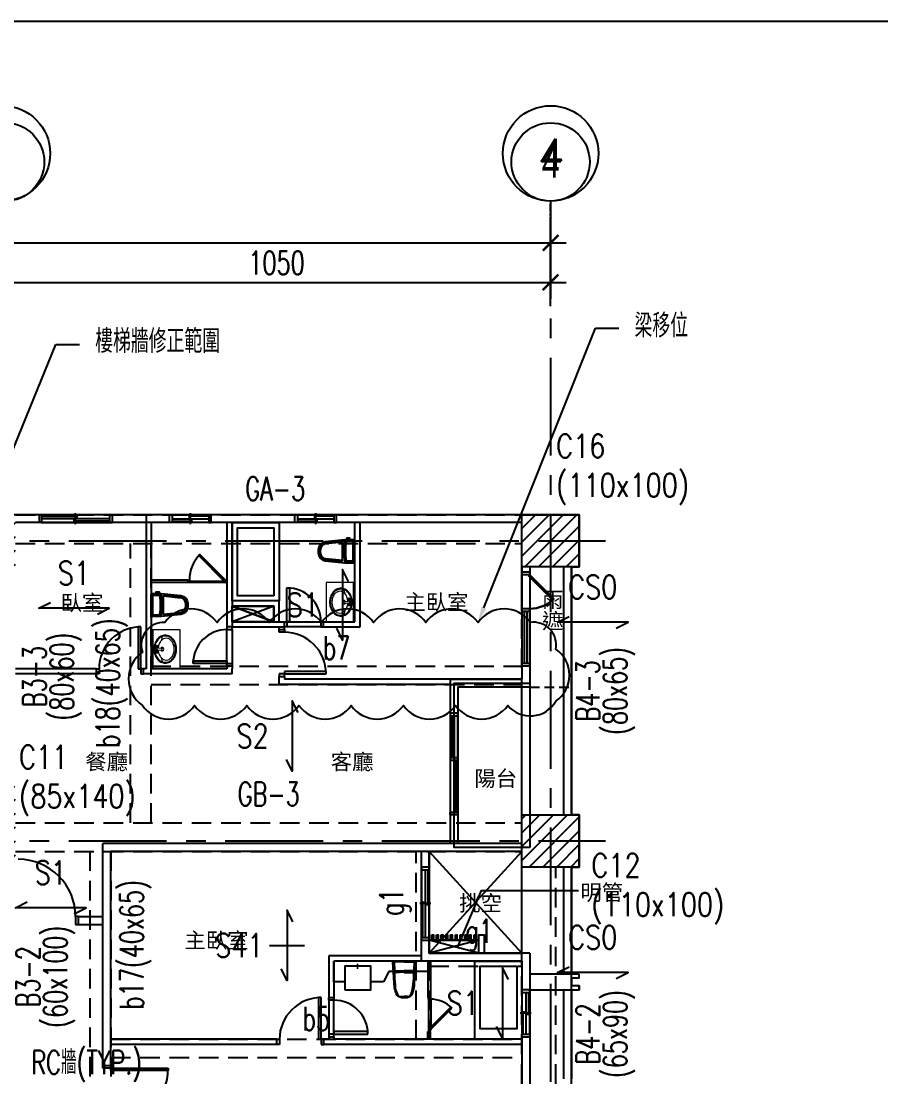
# Model space of a CAD drawing. Header units: millimetres. Extents: x -3377 to 119122, y -22007 to 15479.
# Drawn here: x 66112 to 67759, y 5737 to 7760 of the extents above; entities that cross this region are included whole.
import ezdxf
from ezdxf import colors
from ezdxf.entities.mleader import LeaderData, LeaderLine
from ezdxf.enums import TextEntityAlignment as Align
from ezdxf.math import Vec2, Vec3

# ---------------------------------------------------------------- set-up
doc = ezdxf.new("R2010")
doc.units = ezdxf.units.MM
doc.header["$LTSCALE"] = 150
doc.header["$MEASUREMENT"] = 0
for name, pattern in [('CENTER', [2, 1.25, -0.25, 0.25, -0.25]), ('HIDDEN', [0.375, 0.25, -0.125]), ('HIDDEN2', [0.1875, 0.125, -0.0625])]:
    doc.linetypes.add(name, pattern=pattern)
doc.layers.get('0').update_dxf_attribs({"plot": 0})
for name, color, linetype, plot in [('AREA', 3, 'Continuous', False), ('S-ARCH', 252, 'Continuous', False), ('S-CLOUD_2022-0304', 4, 'Continuous', False), ('S-CLOUD_20220217(結構依建築圖2022-0216修改)', 4, 'Continuous', False)]:
    doc.layers.add(name, color=color, linetype=linetype, plot=plot)
for name, color, linetype in [('ASSLN', 8, 'Continuous'), ('COL', 1, 'Continuous'), ('Col-Line', 8, 'CENTER'), ('GRID', 5, 'CENTER'), ('OPEN', 4, 'Continuous'), ('S-COL', 7, 'Continuous'), ('S-COLB', 4, 'HIDDEN'), ('S-DIM', 2, 'Continuous'), ('S-GRID', 1, 'CENTER'), ('S-GRID-DIM', 2, 'Continuous'), ('S-GRID-T', 3, 'Continuous'), ('S-HATCH-COL', 13, 'Continuous'), ('S-OPEN', 13, 'Continuous'), ('S-RCBMB', 3, 'HIDDEN'), ('S-RCBMG', 2, 'HIDDEN'), ('S-SLAB', 5, 'Continuous'), ('S-SLABT', 2, 'Continuous'), ('S-TEXTB', 3, 'Continuous'), ('S-TEXTC', 3, 'Continuous'), ('S-TEXTG', 2, 'Continuous'), ('TEXT', 2, 'Continuous'), ('TOIL', 6, 'Continuous'), ('TOILET', 141, 'Continuous'), ('WALL', 2, 'Continuous'), ('WALL2', 3, 'Continuous'), ('WALL3', 4, 'Continuous')]:
    doc.layers.add(name, color=color, linetype=linetype)
doc.styles.add('3E', font='simplex.shx', dxfattribs={"width": 0.8, "height": 45, "bigfont": 'dayus.shx'})
doc.styles.add('C1', font='', dxfattribs={"bigfont": 'japanese.shx'})
doc.styles.add('CD2', font='romand', dxfattribs={"height": 15})
doc.styles.add('CS4', font='romans.shx', dxfattribs={"width": 0.7, "height": 45, "bigfont": 'lsp.shx'})
doc.styles.add('HH', font='')
doc.styles.add('HHV', font='')
doc.styles.add('LSP', font='SIMPLEX.shx', dxfattribs={"width": 0.8, "bigfont": 'lsp.shx'})
doc.styles.get('C1').set_extended_font_data('微軟正黑體')
doc.styles.get('HH').set_extended_font_data('Microsoft JhengHei')
doc.styles.get('HHV').set_extended_font_data('@微軟正黑體')
doc.dimstyles.new('DIM150', dxfattribs={"dimscale": 15, "dimtxt": 3, "dimasz": 2, "dimexe": 2, "dimexo": 2, "dimgap": 1, "dimtad": 1, "dimdec": 1, "dimdsep": 46, "dimtxsty": 'CS4', "dimblk1": 'ARCHTICK', "dimblk2": 'ARCHTICK', "dimsah": 1, "dimcen": 2, "dimdle": 2, "dimadec": 0, "dimazin": 0, "dimtfac": 1, "dimtdec": 1, "dimtmove": 0, "dimatfit": 3, "dimldrblk": 'TAA', "dimfxl": 0, "dimtolj": 1, "dimarcsym": 0})

# ---------------------------------------------------------------- blocks, each defined once
blk = doc.blocks.new('SG1')
at = {"layer": 'S-GRID-T'}
blk.add_circle((0, 6.09375), 6.09375, dxfattribs=at)
at = {"layer": 'S-GRID-T', "style": 'CD2'}
blk.add_attdef('GRID-BUB', text='', height=3.75, dxfattribs=at).set_placement((0, 6.09375), align=Align.MIDDLE_CENTER)
blk = doc.blocks.new('_ARCHTICK')
at = {"color": 0, "linetype": 'ByBlock', "const_width": 0.15}
blk.add_lwpolyline([(-0.5, -0.5), (0.5, 0.5)], dxfattribs=at)
blk = doc.blocks.new('*D71')
at = {"layer": 'DEFPOINTS', "color": 0, "transparency": 16777216}
for p in [(-5535.9, -424.9), (-8310.9, -500.6), (-5535.9, -500.6)]:
    blk.add_point(p, dxfattribs=at)
at = {"layer": 'S-GRID-DIM', "color": 0, "lineweight": -2, "transparency": 16777216}
for p, q in [((-8310.9, -470.6), (-8310.9, -394.9)), ((-5535.9, -470.6), (-5535.9, -394.9)), ((-8340.9, -424.9), (-5505.9, -424.9))]:
    blk.add_line(p, q, dxfattribs=at)
at = {"layer": 'S-GRID-DIM', "color": 0, "lineweight": -2, "transparency": 16777216, "xscale": 30, "yscale": 30, "zscale": 30, "rotation": 180}
blk.add_blockref('_ARCHTICK', (-8310.9, -424.9), dxfattribs=at)
at = {"layer": 'S-GRID-DIM', "color": 0, "lineweight": -2, "transparency": 16777216, "xscale": 30, "yscale": 30, "zscale": 30}
blk.add_blockref('_ARCHTICK', (-5535.9, -424.9), dxfattribs=at)
at = {"layer": 'S-GRID-DIM', "color": 0, "transparency": 16777216, "insert": (-6923.4, -387.4), "char_height": 45, "attachment_point": 5, "style": 'CS4'}
blk.add_mtext('\\A1;2775', dxfattribs=at)
blk = doc.blocks.new('TAA')
at = {"linetype": 'Continuous'}
blk.add_line((0, 0), (-1.663, 0), dxfattribs=at)
blk.add_solid([(-1.5, -0.25), (-1.5, 0.25), (0, 0)], dxfattribs=at)
blk = doc.blocks.new('*D74')
at = {"layer": 'DEFPOINTS', "color": 0, "transparency": 16777216}
for p in [(-5535.9, -500.6), (-6585.9, -576.2), (-5535.9, -576.2)]:
    blk.add_point(p, dxfattribs=at)
at = {"layer": 'S-GRID-DIM', "color": 0, "lineweight": -2, "transparency": 16777216}
for p, q in [((-6585.9, -546.2), (-6585.9, -470.6)), ((-5535.9, -546.2), (-5535.9, -470.6)), ((-6615.9, -500.6), (-5505.9, -500.6))]:
    blk.add_line(p, q, dxfattribs=at)
at = {"layer": 'S-GRID-DIM', "color": 0, "lineweight": -2, "transparency": 16777216, "xscale": 30, "yscale": 30, "zscale": 30, "rotation": 180}
blk.add_blockref('_ARCHTICK', (-6585.9, -500.6), dxfattribs=at)
at = {"layer": 'S-GRID-DIM', "color": 0, "lineweight": -2, "transparency": 16777216, "xscale": 30, "yscale": 30, "zscale": 30}
blk.add_blockref('_ARCHTICK', (-5535.9, -500.6), dxfattribs=at)
at = {"layer": 'S-GRID-DIM', "color": 0, "transparency": 16777216, "insert": (-6060.9, -463.1), "char_height": 45, "attachment_point": 5, "style": 'CS4'}
blk.add_mtext('\\A1;1050', dxfattribs=at)
blk = doc.blocks.new('COL(2F-16F)')
for points in [[(-5590.9, -945.9), (-5480.9, -945.9), (-5480.9, -1045.9), (-5590.9, -1045.9)], [(-5590.9, -1520.9), (-5480.9, -1520.9), (-5480.9, -1620.9), (-5590.9, -1620.9)]]:
    blk.add_lwpolyline(points, close=True)
blk = doc.blocks.new('*D130')
at = {"layer": 'DEFPOINTS', "color": 0, "transparency": 16777216}
for p in [(66031.5, 5708.4), (66016.5, 5599.2), (66031.5, 5599.2)]:
    blk.add_point(p, dxfattribs=at)
at = {"layer": 'S-DIM', "color": 0, "lineweight": -2, "transparency": 16777216}
for p, q in [((66016.5, 5629.2), (66016.5, 5738.4)), ((66031.5, 5629.2), (66031.5, 5738.4)), ((66016.5, 5708.4), (65986.5, 5708.4)), ((66016.5, 5708.4), (66031.5, 5708.4)), ((66031.5, 5708.4), (66367.8, 5708.4))]:
    blk.add_line(p, q, dxfattribs=at)
at = {"layer": 'S-DIM', "color": 0, "lineweight": -2, "transparency": 16777216, "xscale": 30, "yscale": 30, "zscale": 30}
blk.add_blockref('_ARCHTICK', (66016.5, 5708.4), dxfattribs=at)
at = {"layer": 'S-DIM', "color": 0, "lineweight": -2, "transparency": 16777216, "xscale": 30, "yscale": 30, "zscale": 30, "rotation": 180}
blk.add_blockref('_ARCHTICK', (66031.5, 5708.4), dxfattribs=at)
at = {"layer": 'S-DIM', "color": 0, "transparency": 16777216, "char_height": 45, "attachment_point": 5, "style": 'CS4'}
for s, insert in [('\\A1;RC牆(TYP.)', (66237.9, 5757.7)), ('\\A1;W(15)', (66237.9, 5659.1))]:
    blk.add_mtext(s, dxfattribs=dict(at, insert=insert))
blk = doc.blocks.new('DwFm')
blk.add_lwpolyline([(-12110.4, 0), (0, 0), (0, -7760.1), (-12110.4, -7760.1)], close=True)
blk = doc.blocks.new('$PWS002115O06680DW0000DW2')
at = {"color": 0, "linetype": 'Continuous'}
for p, q in [((-40, 7.5), (-35, 7.5)), ((-35, 7.5), (-35, -7.5)), ((35, 7.5), (-35, 7.5)), ((-35, 5), (2.5, 5)), ((35, 0), (-35, 0)), ((-2.5, -5), (-2.5, 0)), ((0, -10.5), (0, 10.5)), ((2.5, 5), (2.5, 0)), ((40, 7.5), (35, 7.5)), ((35, 7.5), (35, -7.5)), ((-35, -7.5), (-40, -7.5)), ((-35, -7.5), (35, -7.5)), ((35, -5), (-2.5, -5)), ((35, -7.5), (40, -7.5))]:
    blk.add_line(p, q, dxfattribs=at)
blk = doc.blocks.new('$PWS001115O08HK0DW0000DW2')
at = {"color": 0, "linetype": 'Continuous'}
for p, q in [((-55, 7.5), (-50, 7.5)), ((-50, 7.5), (-50, -7.5)), ((50, 7.5), (-50, 7.5)), ((50, 2.5), (-50, 2.5)), ((55, 7.5), (50, 7.5)), ((50, 7.5), (50, -7.5)), ((-50, -7.5), (-55, -7.5)), ((50, -2.5), (-50, -2.5)), ((-50, -7.5), (50, -7.5)), ((50, -7.5), (55, -7.5))]:
    blk.add_line(p, q, dxfattribs=at)
blk = doc.blocks.new('$PDS002515O05SC0DW00008C10')
at = {"color": 0, "linetype": 'Continuous', "lineweight": -2}
for p, q in [((-13.5, 53.5), (-15.6, 51.3)), ((-15.6, 51.3), (30.4, 5.4)), ((32.5, 7.5), (-13.5, 53.5)), ((-37.5, 7.5), (-32.5, 7.5)), ((-32.5, 7.5), (-32.5, -7.5)), ((32.5, 7.5), (-32.5, 7.5)), ((30.4, 5.4), (32.5, 7.5)), ((37.5, 7.5), (32.5, 7.5)), ((32.5, 7.5), (32.5, -7.5)), ((-32.5, -7.5), (-37.5, -7.5)), ((-32.5, -7.5), (32.5, -7.5)), ((32.5, -7.5), (37.5, -7.5))]:
    blk.add_line(p, q, dxfattribs=at)
blk.add_arc((32.5, 7.5), 65, 135, 180, dxfattribs=at)
blk = doc.blocks.new('A$C536C7597')
at = {"color": 252}
for p, q in [((333, 1217.5), (402, 1217.5)), ((402, 1215), (333, 1215)), ((495, 1170), (415, 1140)), ((495, 1140), (415, 1170)), ((970, 505), (792.5, 700)), ((792.5, 505), (970, 700)), ((970, 505), (970, 700)), ((1050, 670), (1050, 465)), ((1065, 670), (1065, 465)), ((1065, 457.5), (1065, 442.5)), ((1050, 435), (1050, 264.5)), ((1065, 435), (1065, 264.5))]:
    blk.add_line(p, q, dxfattribs=at)
at = {"color": 252, "linetype": 'HIDDEN2'}
blk.add_line((985, 1015), (1065, 1015), dxfattribs=at)
at = {"color": 252}
for points in [[(1050, 1245), (1050, 770)], [(1065, 1245), (1065, 770)], [(792.5, 700), (792.5, 505), (970, 505)], [(887.5, 530), (792.5, 530), (792.5, 505), (887.5, 505), (792.5, 530), (887.5, 530), (792.5, 505)]]:
    blk.add_lwpolyline(points, dxfattribs=at)
at = {"layer": 'AREA', "color": 252}
blk.add_lwpolyline([(985, 707.5), (840, 707.5), (840, 1022.5), (985, 1022.5)], close=True, dxfattribs=at)
at = {"layer": 'ASSLN', "color": 252}
for points in [[(797.5, 540), (800.5, 540), (800.5, 530), (797.5, 530)], [(806.5, 540), (809.5, 540), (809.5, 530), (806.5, 530)], [(815.5, 540), (818.5, 540), (818.5, 530), (815.5, 530)], [(824.5, 540), (827.5, 540), (827.5, 530), (824.5, 530)], [(833.5, 540), (836.5, 540), (836.5, 530), (833.5, 530)], [(842.5, 540), (845.5, 540), (845.5, 530), (842.5, 530)], [(851.5, 540), (854.5, 540), (854.5, 530), (851.5, 530)], [(860.5, 540), (863.5, 540), (863.5, 530), (860.5, 530)], [(869.5, 540), (872.5, 540), (872.5, 530), (869.5, 530)], [(878.5, 540), (881.5, 540), (881.5, 530), (878.5, 530)]]:
    blk.add_lwpolyline(points, close=True, dxfattribs=at)
at = {"layer": 'COL', "color": 252}
blk.add_line((1080, 442.5), (1080, 435, 1.1), dxfattribs=at)
for points in [[(970, 1345), (1080, 1345), (1080, 1245), (970, 1245)], [(970, 770), (1080, 770), (1080, 670), (970, 670)]]:
    blk.add_lwpolyline(points, close=True, dxfattribs=at)
at = {"layer": 'Col-Line', "color": 252, "linetype": 'ByBlock'}
for centre in [(-20, 2021), (1025, 2021)]:
    blk.add_circle(centre, 75, dxfattribs=at)
at = {"layer": 'GRID', "color": 252, "ltscale": 0.1}
blk.add_line((1025, 1746.2), (1025, 1941), dxfattribs=at)
at = {"layer": 'OPEN', "color": 252, "linetype": 'Continuous'}
for p, q in [((45, 1345), (50, 1345)), ((50, 1345), (50, 1330)), ((180, 1345), (50, 1345)), ((50, 1342.5), (117.5, 1342.5)), ((180, 1337.5), (50, 1337.5)), ((112.5, 1332.5), (112.5, 1337.5)), ((115, 1327), (115, 1348)), ((117.5, 1342.5), (117.5, 1337.5)), ((185, 1345), (180, 1345)), ((180, 1345), (180, 1330)), ((50, 1330), (45, 1330)), ((50, 1330), (180, 1330)), ((180, 1332.5), (112.5, 1332.5)), ((180, 1330), (185, 1330)), ((353.2, 1268.8), (351.1, 1266.7)), ((351.1, 1266.7), (399.9, 1217.9)), ((402, 1220), (353.2, 1268.8)), ((330, 1220), (333, 1220)), ((333, 1215), (330, 1215)), ((333, 1220), (333, 1215)), ((399.9, 1217.9), (402, 1220)), ((405, 1220), (402, 1220)), ((402, 1220), (402, 1215)), ((402, 1215), (405, 1215)), ((520, 1140), (520, 1205)), ((520, 1205), (525, 1205)), ((525, 1205), (525, 1140)), ((515, 1140), (520, 1140)), ((520, 1140), (520, 1130)), ((520, 1140), (585, 1140)), ((525, 1140), (520, 1140)), ((590, 1140), (585, 1140)), ((585, 1140), (585, 1130)), ((240, 1130), (235, 1130)), ((235, 1130), (235, 1050)), ((240, 1050), (240, 1130)), ((405, 1130), (405, 1125)), ((405, 1125), (415, 1125)), ((405, 1060), (405, 1125)), ((415, 1125), (415, 1130)), ((415, 1125), (415, 1060)), ((505, 1120), (505, 1125)), ((515, 1120), (505, 1120)), ((520, 1130), (515, 1130)), ((515, 1125), (515, 1120)), ((585, 1130), (520, 1130)), ((585, 1130), (590, 1130)), ((340, 1060), (340, 1065)), ((340, 1065), (405, 1065)), ((405, 1060), (340, 1060)), ((405, 1065), (405, 1060)), ((405, 1055), (405, 1060)), ((405, 1060), (415, 1060)), ((415, 1060), (415, 1055)), ((155, 1050), (160, 1050)), ((160, 1040), (155, 1040)), ((160, 1050), (160, 1040)), ((235, 1050), (240, 1050)), ((245, 1050), (240, 1050)), ((240, 1050), (240, 1040)), ((240, 1040), (245, 1040)), ((515, 1040), (505, 1040)), ((505, 1040), (505, 1035)), ((595, 1045), (515, 1045)), ((515, 1045), (515, 1040)), ((515, 1035), (515, 1040)), ((515, 1040), (595, 1040)), ((595, 1040), (595, 1045)), ((832.5, 965, -1.1), (832.5, 960, -1.1)), ((832.5, 965, -1.1), (832.5, 960, -1.1)), ((832.5, 960, -1.1), (847.5, 960, -1.1)), ((832.5, 960, -1.1), (832.5, 775, -1.1)), ((832.5, 960, -1.1), (847.5, 960, -1.1)), ((832.5, 960, -1.1), (832.5, 775, -1.1)), ((836, 960, -1.1), (836, 880, -1.1)), ((836, 960, -1.1), (836, 880, -1.1)), ((837, 960, -1.1), (837, 880, -1.1)), ((837, 960, -1.1), (837, 880, -1.1)), ((840, 960, -1.1), (840, 880, -1.1)), ((840, 960, -1.1), (840, 880, -1.1)), ((847.5, 960, -1.1), (847.5, 965, -1.1)), ((847.5, 960, -1.1), (847.5, 965, -1.1)), ((847.5, 775, -1.1), (847.5, 960, -1.1)), ((847.5, 775, -1.1), (847.5, 960, -1.1)), ((832.5, 880, -1.1), (847.5, 880, -1.1)), ((832.5, 880, -1.1), (847.5, 880, -1.1)), ((832.5, 875, -1.1), (847.5, 875, -1.1)), ((832.5, 875, -1.1), (847.5, 875, -1.1)), ((837, 880, -1.1), (840, 880, -1.1)), ((837, 880, -1.1), (840, 880, -1.1)), ((840, 880, -1.1), (840, 875, -1.1)), ((840, 880, -1.1), (840, 875, -1.1)), ((840, 875, -1.1), (843, 875, -1.1)), ((840, 875, -1.1), (843, 875, -1.1)), ((843, 875, -1.1), (843, 775, -1.1)), ((843, 875, -1.1), (843, 775, -1.1)), ((844, 875, -1.1), (844, 775, -1.1)), ((844, 875, -1.1), (844, 775, -1.1)), ((832.5, 770, -1.1), (832.5, 775, -1.1)), ((832.5, 775, -1.1), (847.5, 775, -1.1)), ((832.5, 770, -1.1), (832.5, 775, -1.1)), ((832.5, 775, -1.1), (847.5, 775, -1.1)), ((847.5, 775, -1.1), (847.5, 770, -1.1)), ((847.5, 775, -1.1), (847.5, 770, -1.1)), ((777.5, 670), (777.5, 665)), ((792.5, 665), (792.5, 670)), ((777.5, 665), (792.5, 665)), ((777.5, 665), (777.5, 535)), ((785, 665), (785, 535)), ((790, 665), (790, 597.5)), ((792.5, 535), (792.5, 665)), ((795.5, 600), (774.5, 600)), ((780, 535), (780, 602.5)), ((780, 602.5), (785, 602.5)), ((790, 597.5), (785, 597.5)), ((120, 575), (115, 575)), ((115, 575), (115, 560)), ((115, 560), (120, 560)), ((777.5, 530), (777.5, 535)), ((777.5, 535), (792.5, 535)), ((792.5, 535), (792.5, 530)), ((970, 435), (970, 430)), ((970, 430), (985, 430)), ((970, 430), (970, 350)), ((977.5, 430), (977.5, 350)), ((982.5, 430), (982.5, 387.5)), ((985, 430), (985, 435)), ((985, 350), (985, 430)), ((585.6, 420), (580.6, 420)), ((580.6, 420), (580.6, 340)), ((585.6, 340), (585.6, 420)), ((600, 415), (600, 420)), ((610, 415), (600, 415)), ((600, 415), (600, 350)), ((610, 420), (610, 415)), ((610, 350), (610, 415)), ((988, 390), (967, 390)), ((972.5, 350), (972.5, 392.5)), ((972.5, 392.5), (977.5, 392.5)), ((982.5, 387.5), (977.5, 387.5)), ((610, 350), (600, 350)), ((600, 350), (600, 345)), ((675, 355), (610, 355)), ((610, 355), (610, 350)), ((610, 345), (610, 350)), ((610, 350), (675, 350)), ((675, 350), (675, 355)), ((970, 345), (970, 350)), ((970, 350), (985, 350)), ((985, 350), (985, 345)), ((500.6, 340), (505.6, 340)), ((505.6, 330), (500.6, 330)), ((505.6, 340), (505.6, 330)), ((580.6, 340), (585.6, 340)), ((590.6, 340), (585.6, 340)), ((585.6, 340), (585.6, 330)), ((585.6, 330), (590.6, 330)), ((167.5, 285), (167.5, 290)), ((182.5, 285), (167.5, 285)), ((182.5, 290), (182.5, 285)), ((182.5, 285), (292.5, 285)), ((182.5, 280), (182.5, 285)), ((292.5, 285), (292.5, 280)), ((292.5, 280), (182.5, 280))]:
    blk.add_line(p, q, dxfattribs=at)
at = {"layer": 'OPEN', "color": 252, "linetype": 'Continuous', "lineweight": -2}
for p, q in [((970, 1230), (970, 1235)), ((985, 1235), (985, 1230)), ((985, 1230), (970, 1230)), ((970, 1165), (970, 1230)), ((982.9, 1227.9), (985, 1230)), ((1028.8, 1181.9), (982.9, 1227.9)), ((985, 1230), (985, 1165)), ((985, 1230), (1031, 1184)), ((1031, 1184), (1028.8, 1181.9)), ((985, 1165), (970, 1165)), ((970, 1165), (970, 1160)), ((985, 1160), (985, 1165))]:
    blk.add_line(p, q, dxfattribs=at)
at = {"layer": 'OPEN', "color": 252}
for p, q in [((330, 1220), (260, 1220)), ((330, 1215), (260, 1215)), ((330, 1220), (330, 1215))]:
    blk.add_line(p, q, dxfattribs=at)
for points in [[(505, 1180), (415, 1180), (415, 1330), (505, 1330)], [(495, 1190), (425, 1190), (425, 1320), (495, 1320)]]:
    blk.add_lwpolyline(points, close=True, dxfattribs=at)
at = {"layer": 'OPEN', "color": 252, "linetype": 'Continuous'}
for centre, radius, start, end in [((402, 1220), 69, 135, 180), ((520, 1140), 65, 0, 90), ((240, 1050), 80, 90, 180), ((405, 1060), 65, 90, 180), ((515, 1040), 80, 0, 90), ((5, 575), 110, 0, 90), ((585.6, 340), 80, 90, 180), ((610, 350), 65, 0, 90), ((182.5, 285), 110, 270, 0)]:
    blk.add_arc(centre, radius, start, end, dxfattribs=at)
at = {"layer": 'OPEN', "color": 252, "linetype": 'Continuous', "lineweight": -2}
blk.add_arc((985, 1230), 65, 270, 315, dxfattribs=at)
at = {"layer": 'TEXT', "color": 252}
blk.add_lwpolyline([(847.5, 517.5), (892.4, 625.2), (1078.2, 625.2)], dxfattribs=at)
at = {"layer": 'TOIL', "color": 252}
for p, q in [((633.7, 1293.8), (631, 1297)), ((634.6, 1296.4), (634.6, 1297)), ((640.6, 1296.4), (634.6, 1296.4)), ((634.6, 1296.4), (634.6, 1296.4)), ((634.6, 1296.4), (634.6, 1296.4)), ((634.6, 1296.4), (634.6, 1296.4)), ((634.6, 1296.4), (634.6, 1296.4)), ((640.6, 1296.4), (640.6, 1297)), ((646.7, 1293.7), (649.4, 1296.4)), ((582, 1271.9), (582, 1278.1)), ((584, 1271.9), (584, 1278.1)), ((624.3, 1294.3), (593.6, 1291.1)), ((626.5, 1292.5), (593.8, 1289.1)), ((626.5, 1257.7), (626.5, 1292.3)), ((646, 1294), (634.4, 1294)), ((647, 1257), (647, 1293)), ((624.3, 1255.7), (593.6, 1259)), ((626.5, 1257.5), (593.8, 1260.9)), ((633.7, 1256.2), (631, 1253)), ((646, 1256), (634.4, 1256)), ((646.7, 1256.3), (649.4, 1253.6)), ((269.4, 1193.4), (269.4, 1194.1)), ((275.4, 1193.4), (275.4, 1194.1)), ((276.3, 1190.8), (279, 1194.1)), ((263.3, 1190.8), (260.6, 1193.5)), ((263, 1154.1), (263, 1190.1)), ((264, 1191.1), (275.6, 1191.1)), ((269.4, 1193.4), (275.4, 1193.4)), ((275.4, 1193.4), (275.4, 1193.4)), ((275.4, 1193.4), (275.4, 1193.4)), ((275.4, 1193.4), (275.4, 1193.4)), ((275.4, 1193.4), (275.4, 1193.4)), ((283.5, 1189.6), (316.2, 1186.1)), ((283.5, 1154.8), (283.5, 1189.4)), ((285.7, 1191.3), (316.4, 1188.1)), ((326, 1168.9), (326, 1175.2)), ((328, 1168.9), (328, 1175.2)), ((263.3, 1153.4), (260.6, 1150.6)), ((264, 1153.1), (275.6, 1153.1)), ((276.3, 1153.3), (279, 1150.1)), ((283.5, 1154.6), (316.2, 1158)), ((285.7, 1152.8), (316.4, 1156)), ((782.5, 490), (610, 490)), ((610, 450), (610, 490)), ((790, 490), (790, 420)), ((795, 490), (795, 420)), ((715, 470), (705, 450)), ((790, 470), (715, 470)), ((630.5, 450), (610, 450)), ((705, 450), (680.5, 450)), ((738.3, 422), (744.5, 422)), ((750.7, 422), (744.5, 422)), ((795, 420), (790, 420)), ((795, 355), (790, 355)), ((790, 340), (790, 355)), ((794.4, 358), (795.9, 358)), ((795, 340), (795, 355))]:
    blk.add_line(p, q, dxfattribs=at)
at = {"layer": 'TOIL', "color": 252, "linetype": 'Continuous'}
for p, q in [((791.4, 417), (791.4, 420)), ((794.4, 417), (791.4, 417)), ((791.4, 417), (791.4, 358)), ((794.4, 420), (794.4, 417)), ((795.9, 358), (795.9, 417)), ((834, 401.8), (792.3, 360.1)), ((794.4, 358), (836.1, 399.7)), ((836.1, 399.7), (834, 401.8)), ((794.4, 358), (791.4, 358)), ((791.4, 358), (791.4, 355)), ((792.3, 360.1), (794.4, 358)), ((794.4, 355), (794.4, 358))]:
    blk.add_line(p, q, dxfattribs=at)
at = {"layer": 'TOIL', "color": 252, "elevation": 0}
for points in [[(640.6, 1297), (640.6, 1300.4), (634.6, 1300.4), (634.6, 1297), (631, 1297), (593.4, 1293, 0.383798), (580, 1278.1), (580, 1271.9, 0.383798), (593.4, 1257), (631, 1253), (648, 1253, 0.414214), (650, 1255), (650, 1295, 0.414214), (648, 1297)], [(269.4, 1194.1), (269.4, 1197.4), (275.4, 1197.4), (275.4, 1194.1), (279, 1194.1), (316.6, 1190.1, -0.383798), (330, 1175.2), (330, 1168.9, -0.383798), (316.6, 1154), (279, 1150.1), (262, 1150.1, -0.414214), (260, 1152.1), (260, 1192.1, -0.414214), (262, 1194.1)]]:
    blk.add_lwpolyline(points, format="xyb", close=True, dxfattribs=at)
at = {"layer": 'TOIL', "color": 252, "const_width": 3}
blk.add_lwpolyline([(655, 474.5), (655, 484.7)], dxfattribs=at)
at = {"layer": 'TOIL', "color": 252}
blk.add_lwpolyline([(742.5, 419.4, -0.194459), (730.2, 424.3, -0.07596), (725.1, 448.3), (723, 487.5), (725.2, 490), (764.8, 490), (766, 487.5), (763.9, 448.5, -0.07596), (758.8, 424.3, -0.194459), (746.6, 419.4)], format="xyb", close=True, dxfattribs=at)
for points in [[(744.5, 488.7), (726.1, 488.7, 0.332674), (725.3, 488.1), (725.9, 472, 0.271876), (726.4, 471.3, 0.013613), (744.5, 470.9, 43.172872)], [(744.5, 488.7), (762.9, 488.7, -0.332674), (763.7, 488.1), (763.1, 472, -0.271876), (762.6, 471.3, -0.013613), (744.5, 470.9, -43.172872)]]:
    blk.add_lwpolyline(points, format="xyb", dxfattribs=at)
blk.add_lwpolyline([(970, 490), (970, 340), (880, 340), (880, 490), (970, 490)], dxfattribs=at)
for points in [[(630.5, 435), (680.5, 435), (680.5, 480), (630.5, 480)], [(960, 480), (960, 360), (890, 360), (890, 480)]]:
    blk.add_lwpolyline(points, close=True, dxfattribs=at)
for centre, radius, start, end in [((751, 1275), 122, 169.6111, 190.3889), ((595, 1278.1), 13, 96.0132, 180), ((595, 1278.1), 11, 96.0132, 180), ((624.5, 1292.3), 2, 0, 96.0132), ((751, 1275), 119, 171.2257, 188.7743), ((634.4, 1293), 1, 90, 171.2257), ((646, 1293), 1, 0, 90), ((595, 1271.9), 13, 180, 263.9868), ((595, 1271.9), 11, 180, 263.9868), ((624.5, 1257.7), 2, 263.9868, 0), ((634.4, 1257), 1, 188.7743, 270), ((646, 1257), 1, 270, 0), ((159, 1172.1), 122, 349.6111, 10.3889), ((264, 1190.1), 1, 90, 180), ((275.6, 1190.1), 1, 8.7743, 90), ((159, 1172.1), 119, 351.2257, 8.7743), ((285.5, 1189.4), 2, 83.9868, 180), ((315, 1175.2), 11, 0, 83.9868), ((315, 1175.2), 13, 0, 83.9868), ((264, 1154.1), 1, 180, 270), ((275.6, 1154.1), 1, 270, 351.2257), ((285.5, 1154.8), 2, 180, 276.0132), ((315, 1168.9), 11, 276.0132, 0), ((315, 1168.9), 13, 276.0132, 0), ((899.2, 462), 173.1, 178.2114, 185.8192), ((741.6, 346.9), 121.5, 88.6098, 97.2474), ((768, 1052.9), 585.1, 267.7018, 269.5191), ((599.9, 464.5), 163.2, 353.1505, 1.169), ((682.7, 452.3), 79.5, 341.2752, 354.7588), ((767.4, 444.2), 40.3, 179.7388, 206.8929), ((737.5, 428.6), 6.62, 202.881, 276.9927), ((751.4, 428.9), 6.93, 263.869, 342.5206)]:
    blk.add_arc(centre, radius, start, end, dxfattribs=at)
at = {"layer": 'TOIL', "color": 252, "linetype": 'Continuous'}
blk.add_arc((794.4, 358), 59, 45, 90, dxfattribs=at)
at = {"layer": 'TOILET', "color": 252, "lineweight": 13}
for p, q in [((595, 1215), (595, 1140)), ((650, 1215), (595, 1215)), ((647, 1215), (647, 1140)), ((650, 1140), (650, 1215)), ((629, 1201.6), (630.9, 1193.9)), ((631.2, 1179.1), (641.9, 1179.9)), ((631.2, 1176), (641.9, 1175.1)), ((641.9, 1184.7), (637.1, 1184.7)), ((637.1, 1184.7), (637.1, 1179.5)), ((641.9, 1182.3), (637.1, 1182.3)), ((637.1, 1175.5), (637.1, 1170.3)), ((637.8, 1184), (641.2, 1180.6)), ((637.8, 1180.6), (641.2, 1184)), ((637.8, 1174.4), (641.2, 1171)), ((637.8, 1171), (641.2, 1174.4)), ((639.5, 1184.7), (639.5, 1179.9)), ((639.5, 1175.1), (639.5, 1170.3)), ((641.9, 1184.7), (641.9, 1170.3)), ((630.9, 1161.1), (629, 1153.4)), ((641.9, 1172.7), (637.1, 1172.7)), ((641.9, 1170.3), (637.1, 1170.3)), ((650, 1140), (595, 1140)), ((260, 1050), (260, 1125)), ((260, 1125), (315, 1125)), ((263, 1125), (263, 1050)), ((315, 1125), (315, 1050)), ((268.1, 1094.7), (268.1, 1080.3)), ((268.1, 1094.7), (272.9, 1094.7)), ((272.2, 1094), (268.8, 1090.6)), ((272.2, 1090.6), (268.8, 1094)), ((270.5, 1094.7), (270.5, 1089.9)), ((272.9, 1094.7), (272.9, 1089.5)), ((281, 1111.6), (279.1, 1103.9)), ((268.1, 1092.3), (272.9, 1092.3)), ((278.8, 1089.1), (268.1, 1089.9)), ((278.8, 1085.9), (268.1, 1085.1)), ((268.1, 1082.7), (272.9, 1082.7)), ((268.1, 1080.3), (272.9, 1080.3)), ((272.2, 1084.4), (268.8, 1081)), ((272.2, 1081), (268.8, 1084.4)), ((270.5, 1085.1), (270.5, 1080.3)), ((272.9, 1085.5), (272.9, 1080.3)), ((279.1, 1071.1), (281, 1063.4)), ((260, 1050), (315, 1050))]:
    blk.add_line(p, q, dxfattribs=at)
for centre, radius in [((639.5, 1182.3), 2.39), ((639.5, 1172.7), 2.39), ((639.5, 1177.5), 0.955), ((270.5, 1092.3), 2.39), ((270.5, 1082.7), 2.39), ((270.5, 1087.5), 0.955)]:
    blk.add_circle(centre, radius, dxfattribs=at)
for centre, radius, start, end in [((628.6, 1179.3), 27, 140.5992, 161.2092), ((628.6, 1179.3), 25.4, 140.5992, 161.2092), ((625.4, 1181.9), 22.8, 116.7598, 140.5993), ((625.4, 1181.9), 21.2, 116.7598, 140.5993), ((624, 1182.6), 16.6, 119.6632, 143.9726), ((623.3, 1186.1), 18.2, 89.9999, 116.7599), ((623.3, 1186.1), 16.5, 89.9999, 116.7599), ((621.4, 1187.2), 11.3, 89.9999, 119.6633), ((621.4, 1187.2), 11.3, 60.3365, 89.9999), ((623.3, 1186.1), 18.2, 63.2399, 89.9999), ((623.3, 1186.1), 16.5, 63.2399, 89.9999), ((618.7, 1182.6), 16.6, 36.0272, 60.3365), ((621.2, 1181.9), 21.2, 39.4005, 63.24), ((621.2, 1181.9), 22.8, 39.4005, 63.24), ((617.9, 1179.3), 25.4, 18.7906, 39.4005), ((617.9, 1179.3), 27, 18.7906, 39.4006), ((633.8, 1177.5), 32.4, 161.2092, 179.9999), ((633.8, 1177.5), 32.4, 179.9999, 198.7906), ((633.8, 1177.5), 30.8, 161.2092, 179.9999), ((633.8, 1177.5), 30.8, 179.9999, 198.7906), ((634.9, 1177.5), 28.8, 163.2351, 179.9999), ((634.9, 1177.5), 28.8, 179.9999, 196.7647), ((628.2, 1179.5), 21.8, 143.9725, 163.2352), ((629, 1177.5), 3.34, 28.7782, 331.2216), ((629, 1177.5), 2.39, 39.0727, 320.927), ((631.2, 1177.5), 1.56, 89.9999, 269.9999), ((614.5, 1179.5), 21.8, 16.7646, 36.0273), ((607.9, 1177.5), 28.8, 3.9271, 16.7646), ((607.9, 1177.5), 28.8, 343.2352, 356.0727), ((612.8, 1177.5), 30.8, 359.9999, 18.7906), ((612.8, 1177.5), 30.8, 341.2092, 359.9999), ((612.8, 1177.5), 32.4, 359.9999, 18.7906), ((612.8, 1177.5), 32.4, 341.2092, 359.9999), ((628.6, 1175.8), 27, 198.7906, 219.4005), ((628.6, 1175.8), 25.4, 198.7906, 219.4005), ((628.2, 1175.5), 21.8, 196.7646, 216.0273), ((625.4, 1173.1), 22.8, 219.4005, 243.24), ((625.4, 1173.1), 21.2, 219.4005, 243.24), ((624, 1172.4), 16.6, 216.0272, 240.3365), ((621.4, 1167.8), 11.3, 240.3365, 269.9999), ((623.3, 1168.9), 16.5, 243.2399, 269.9999), ((621.4, 1167.8), 11.3, 269.9999, 299.6633), ((623.3, 1168.9), 16.5, 269.9999, 296.7599), ((618.7, 1172.4), 16.6, 299.6633, 323.9726), ((621.2, 1173.1), 21.2, 296.7598, 320.5993), ((621.2, 1173.1), 22.8, 296.7598, 320.5993), ((614.5, 1175.5), 21.8, 323.9725, 343.2352), ((617.9, 1175.8), 25.4, 320.5992, 341.2092), ((617.9, 1175.8), 27, 320.5992, 341.2092), ((623.3, 1168.9), 18.2, 243.2399, 269.9999), ((623.3, 1168.9), 18.2, 269.9999, 296.7599), ((286.7, 1096.1), 18.2, 90.0001, 116.7601), ((286.7, 1096.1), 16.5, 90.0001, 116.7601), ((286.7, 1096.1), 18.2, 63.2401, 90.0001), ((286.7, 1096.1), 16.5, 63.2401, 90.0001), ((297.2, 1087.5), 32.4, 161.2094, 180.0001), ((297.2, 1087.5), 30.8, 161.2094, 180.0001), ((292.1, 1089.3), 27, 140.5994, 161.2094), ((292.1, 1089.3), 25.4, 140.5995, 161.2094), ((288.8, 1091.9), 22.8, 116.76, 140.5995), ((288.8, 1091.9), 21.2, 116.76, 140.5995), ((302.1, 1087.5), 28.8, 163.2354, 176.0729), ((295.5, 1089.5), 21.8, 143.9727, 163.2354), ((291.3, 1092.6), 16.6, 119.6635, 143.9728), ((288.6, 1097.2), 11.3, 90.0001, 119.6635), ((288.6, 1097.2), 11.3, 60.3367, 90.0001), ((284.6, 1091.9), 21.2, 39.4007, 63.2402), ((286, 1092.6), 16.6, 36.0274, 60.3368), ((284.6, 1091.9), 22.8, 39.4007, 63.2402), ((281.8, 1089.5), 21.8, 16.7648, 36.0275), ((281.4, 1089.3), 25.4, 18.7908, 39.4008), ((281.4, 1089.3), 27, 18.7908, 39.4008), ((275.1, 1087.5), 28.8, 0.0001, 16.7649), ((276.2, 1087.5), 30.8, 0.0001, 18.7908), ((276.2, 1087.5), 32.4, 0.0001, 18.7908), ((297.2, 1087.5), 32.4, 180.0001, 198.7908), ((297.2, 1087.5), 30.8, 180.0001, 198.7908), ((292.1, 1085.8), 27, 198.7908, 219.4008), ((292.1, 1085.8), 25.4, 198.7908, 219.4008), ((302.1, 1087.5), 28.8, 183.9273, 196.7648), ((295.5, 1085.5), 21.8, 196.7648, 216.0275), ((291.3, 1082.4), 16.6, 216.0274, 240.3367), ((281, 1087.5), 3.34, 208.7784, 151.2218), ((278.8, 1087.5), 1.56, 270.0001, 90.0001), ((281, 1087.5), 2.39, 219.073, 140.9273), ((286, 1082.4), 16.6, 299.6635, 323.9728), ((281.8, 1085.5), 21.8, 323.9727, 343.2354), ((281.4, 1085.8), 25.4, 320.5995, 341.2094), ((281.4, 1085.8), 27, 320.5995, 341.2094), ((275.1, 1087.5), 28.8, 343.2353, 0.0001), ((276.2, 1087.5), 30.8, 341.2094, 0.0001), ((276.2, 1087.5), 32.4, 341.2094, 0.0001), ((288.8, 1083.1), 22.8, 219.4007, 243.2402), ((288.8, 1083.1), 21.2, 219.4007, 243.2402), ((286.7, 1078.9), 18.2, 243.2401, 270.0001), ((286.7, 1078.9), 16.5, 243.2401, 270.0001), ((288.6, 1077.8), 11.3, 240.3367, 270.0001), ((286.7, 1078.9), 16.5, 270.0001, 296.7601), ((286.7, 1078.9), 18.2, 270.0001, 296.7601), ((288.6, 1077.8), 11.3, 270.0001, 299.6635), ((284.6, 1083.1), 21.2, 296.76, 320.5995), ((284.6, 1083.1), 22.8, 296.76, 320.5995)]:
    blk.add_arc(centre, radius, start, end, dxfattribs=at)
at = {"layer": 'WALL', "color": 252}
for p, q in [((970, 1345), (0, 1345)), ((45, 1345), (45, 1330)), ((185, 1345), (185, 1330)), ((250, 1345), (250, 1330)), ((295, 1330), (295, 1345)), ((375, 1330), (375, 1345)), ((535, 1330), (535, 1345)), ((615, 1330), (615, 1345)), ((970, 1330), (0, 1330)), ((985, 1235), (970, 1235)), ((985, 1235), (970, 1235)), ((985, 1060), (970, 1060)), ((985, 1055), (970, 1055)), ((847.5, 965, -1.1), (832.5, 965, -1.1)), ((847.5, 965, -1.1), (832.5, 965, -1.1)), ((847.5, 770, -1.1), (832.5, 770, -1.1)), ((847.5, 770, -1.1), (832.5, 770, -1.1)), ((970, 715), (167.5, 715)), ((167.5, 714), (167.5, 715)), ((167.5, 290), (167.5, 714)), ((970, 700), (182.5, 700)), ((182.5, 699), (182.5, 700)), ((182.5, 290), (182.5, 699)), ((777.5, 490), (777.5, 700)), ((792.5, 505), (792.5, 700)), ((792.5, 670), (777.5, 670)), ((120, 575), (167.5, 575)), ((120, 575), (120, 560)), ((120, 560), (167.5, 560)), ((777.5, 510), (777.5, 555)), ((792.5, 510), (792.5, 555)), ((777.5, 530), (792.5, 530)), ((970, 490), (777.5, 490)), ((985, 505), (792.5, 505)), ((970, 490), (970, 30)), ((985, 505), (985, 30)), ((985, 435), (970, 435)), ((970, 405.5), (970, 325.5)), ((985, 405.5), (985, 325.5)), ((970, 345), (970, 335)), ((970, 345), (985, 345)), ((985, 345), (985, 335)), ((167.5, 290), (182.5, 290))]:
    blk.add_line(p, q, dxfattribs=at)
at = {"layer": 'WALL', "color": 252, "linetype": 'Continuous'}
blk.add_line((832.5, 1030), (970, 1030), dxfattribs=at)
at = {"layer": 'WALL', "color": 252}
for points in [[(970, 1245), (970, 1030), (832.5, 1030), (832.5, 715)], [(985, 1245), (985, 1015), (847.5, 1015), (847.5, 715)]]:
    blk.add_lwpolyline(points, dxfattribs=at)
at = {"layer": 'WALL', "color": 252, "elevation": 1.1}
blk.add_lwpolyline([(1080, 465), (985, 465), (985, 435), (1080, 435), (1080, 442.5), (1065, 442.5), (1065, 457.5), (1080, 457.5)], close=True, dxfattribs=at)
at = {"layer": 'WALL2', "color": 252}
for p, q in [((250, 1330), (250, 1050)), ((260, 1330), (260, 1050)), ((405, 1330), (405, 1130)), ((415, 1330), (415, 1130)), ((650, 1140), (650, 1330)), ((660, 1130), (660, 1330)), ((415, 1140), (515, 1140)), ((515, 1130), (515, 1140)), ((590, 1130), (590, 1140)), ((590, 1140), (650, 1140)), ((415, 1130), (405, 1130)), ((415, 1130), (515, 1130)), ((505, 1125), (505, 1130)), ((505, 1125), (515, 1125)), ((515, 1125), (515, 1130)), ((590, 1130), (660, 1130)), ((415, 1055), (405, 1055)), ((405, 1055), (405, 1050)), ((415, 1055), (415, 1050)), ((155, 1050), (0, 1050)), ((155, 1040), (0, 1040)), ((155, 1040), (155, 1050)), ((250, 1050), (245, 1050)), ((245, 1040), (245, 1050)), ((415, 1040), (245, 1040)), ((405, 1050), (260, 1050)), ((415, 1040), (415, 1050)), ((415, 1050), (415, 1050)), ((505, 1020), (505, 1030)), ((832.5, 1020), (505, 1020)), ((832.5, 1030), (515, 1030)), ((600, 500), (600, 420)), ((777.5, 500), (600, 500)), ((610, 490), (610, 420)), ((777.5, 490), (610, 490)), ((600, 420), (610, 420)), ((600, 345), (610, 345)), ((600, 345), (600, 340)), ((610, 345), (610, 340)), ((500.6, 340), (182.5, 340)), ((500.6, 330), (182.5, 330)), ((500.6, 330), (500.6, 340)), ((600, 340), (590.6, 340)), ((590.6, 330), (590.6, 340)), ((970, 330), (590.6, 330)), ((970, 340), (610, 340))]:
    blk.add_line(p, q, dxfattribs=at)
at = {"layer": 'WALL2', "color": 252, "lineweight": -2}
blk.add_line((415, 1330), (415, 1140), dxfattribs=at)
at = {"layer": 'WALL2', "color": 252}
for points in [[(505, 1140), (505, 1180), (415, 1180)], [(495, 1140), (495, 1170), (415, 1170)], [(505, 1030), (505, 1035), (515, 1035), (515, 1030)], [(887.5, 505), (887.5, 540), (897.5, 540), (897.5, 505)]]:
    blk.add_lwpolyline(points, dxfattribs=at)
at = {"layer": 'WALL3', "color": 252}
for p, q in [((970, 770), (970, 1015)), ((985, 1015), (985, 770))]:
    blk.add_line(p, q, dxfattribs=at)
at = {"layer": 'OPEN', "color": 252, "xscale": -1}
for p in [(335, 1337.5), (575, 1337.5)]:
    blk.add_blockref('$PWS002115O06680DW0000DW2', p, dxfattribs=at)
at = {"layer": 'OPEN', "color": 252, "lineweight": -2, "xscale": -1, "rotation": 270}
blk.add_blockref('$PDS002515O05SC0DW00008C10', (977.5, 1197.5), dxfattribs=at)
at = {"layer": 'OPEN', "color": 252, "extrusion": (0, 0, -1), "xscale": -1, "zscale": -1, "rotation": 89.99999999999993}
blk.add_blockref('$PWS001115O08HK0DW0000DW2', (-977.5, 1110), dxfattribs=at)
at = {"layer": 'Col-Line', "color": 252, "style": 'C1', "width": 0.75}
blk.add_text('4', height=60, dxfattribs=at).set_placement((1025, 2021), align=Align.MIDDLE)
at = {"layer": 'TEXT', "color": 252, "style": 'HH'}
for s, p in [('臥室', (127.3, 1161.4)), ('主臥室', (806.4, 1162.7)), ('餐廳', (174.5, 856.8)), ('客廳', (644.8, 856.8)), ('陽台', (920, 824.8)), ('明管', (1122.9, 606.3)), ('挑空', (890.8, 586)), ('主臥室', (385, 514.6))]:
    blk.add_text(s, height=30, dxfattribs=at).set_placement(p, align=Align.CENTER)
at = {"layer": 'TEXT', "color": 252, "style": 'HHV'}
blk.add_text('雨遮', height=30, rotation=270, dxfattribs=at).set_placement((1013.6, 1162.6), align=Align.CENTER)
blk = doc.blocks.new('2022-0217')
blk.add_blockref('A$C536C7597', (53991.1, -2290.9))
blk = doc.blocks.new('_None')
blk = doc.blocks.new('LINE(2)')
at = {"layer": 'S-GRID'}
for points in [[(-5535.87, -344.9), (-5535.87, -3083.41)], [(-8859.11, -995.91), (-5430.87, -995.91)], [(-8859.11, -1570.91), (-5430.87, -1570.91)]]:
    blk.add_lwpolyline(points, dxfattribs=at)
at = {"layer": 'S-GRID-T', "xscale": 15, "yscale": 15, "zscale": 15}
for p, values in [((-6585.87, -344.9), {'GRID-BUB': '3'}), ((-5535.87, -344.9), {'GRID-BUB': '4'})]:
    blk.add_blockref('SG1', p, dxfattribs=at).add_auto_attribs(values)
at = {"layer": 'S-GRID-DIM'}
for base, p1, p2, picture, middle in [((-5535.87, -424.9), (-8310.87, -500.57), (-5535.87, -500.57), '*D71', (-6923.37, -387.4)), ((-5535.87, -500.57), (-6585.87, -576.23), (-5535.87, -576.23), '*D74', (-6060.87, -463.07))]:
    dim = blk.add_linear_dim(base=base, p1=p1, p2=p2, dimstyle='DIM150', dxfattribs=at)
    dim.commit()
    dim.dimension.update_dxf_attribs({"geometry": picture, "text_midpoint": middle})

msp = doc.modelspace()

# ---------------------------------------------------------------- hatches: boundary and pattern name
at = {"layer": 'S-HATCH-COL'}
h = msp.add_hatch(dxfattribs=at)
h.set_pattern_fill('ANSI31', color=256, scale=150, style=0)
h.set_pattern_definition([(45, (24220.8, 0), (-13.258252, 13.258252), [])])
h.paths.add_polyline_path([(67071.53, 6239.23), (67181.53, 6239.23), (67181.53, 6139.23), (67071.53, 6139.23)])
h.paths.add_polyline_path([(67071.53, 5499.23), (67181.53, 5499.23), (67181.53, 5399.23), (67071.53, 5399.23)])
h.paths.add_polyline_path([(67071.53, 4924.23), (67181.53, 4924.23), (67181.53, 4824.23), (67071.53, 4824.23)])
h.paths.add_polyline_path([(65966.53, 4924.23), (66076.53, 4924.23), (66076.53, 4824.23), (65966.53, 4824.23)])
h.paths.add_polyline_path([(65311.53, 4924.23), (65201.53, 4924.23), (65201.53, 4824.23), (65311.53, 4824.23)])
h.paths.add_polyline_path([(64296.53, 6814.23), (64406.53, 6814.23), (64406.53, 6714.23), (64296.53, 6714.23)])
h.paths.add_polyline_path([(64296.53, 6249.23), (64406.53, 6249.23), (64406.53, 6149.23), (64296.53, 6149.23)])
h.paths.add_polyline_path([(64296.53, 5514.23), (64406.53, 5514.23), (64406.53, 5414.23), (64296.53, 5414.23)])
h.paths.add_polyline_path([(64296.53, 4924.23), (64406.53, 4924.23), (64406.53, 4824.23), (64296.53, 4824.23)])
h.paths.add_polyline_path([(65281.53, 6814.23), (65196.53, 6814.23), (65196.53, 6714.23), (65281.53, 6714.23)])
h.paths.add_polyline_path([(66016.53, 5469.23), (66101.53, 5469.23), (66101.53, 5329.23), (66016.53, 5329.23)])
h.paths.add_polyline_path([(66016.53, 6294.23), (66101.53, 6294.23), (66101.53, 6154.23), (66016.53, 6154.23)])
h.paths.add_polyline_path([(65281.53, 6294.23), (65196.53, 6294.23), (65196.53, 6154.23), (65281.53, 6154.23)])
h.paths.add_polyline_path([(65196.53, 5469.23), (65281.53, 5469.23), (65281.53, 5329.23), (65196.53, 5329.23)])
h.paths.add_polyline_path([(66016.53, 6814.23), (66101.53, 6814.23), (66101.53, 6714.23), (66016.53, 6714.23)])
h.paths.add_polyline_path([(67071.53, 6814.23), (67181.53, 6814.23), (67181.53, 6714.23), (67071.53, 6714.23)])

# ---------------------------------------------------------------- linework, layer by layer
at = {"layer": 'S-CLOUD_2022-0304'}
msp.add_lwpolyline([(66344.47, 6448.93, 0.5205671), (66444.47, 6448.93, 0.5205671), (66544.47, 6448.93, 0.5205671), (66644.47, 6448.93, 0.5205671), (66744.47, 6448.93, 0.5205671), (66844.47, 6448.93, 0.5205671), (66944.47, 6448.93, 0.5205671), (67044.47, 6448.93, 0.5205671), (67136.46, 6456.93, 0.5205671), (67136.46, 6556.93, 0.5205671), (67087.46, 6607.93, 0.5205671), (66987.46, 6607.93, 0.5205671), (66887.46, 6607.93, 0.5205671), (66787.46, 6607.93, 0.5205671), (66687.46, 6607.93, 0.5205671), (66587.46, 6607.93, 0.5205671), (66487.46, 6607.93, 0.5205671), (66387.46, 6607.93, 0.5205671), (66344.47, 6550.91, 0.5205671)], format="xyb", close=True, dxfattribs=at)
at = {"layer": 'S-OPEN'}
for p, q in [((66516.53, 6639.23), (66596.53, 6609.23)), ((66596.53, 6639.23), (66516.53, 6609.23)), ((66894.03, 5974.23), (67071.53, 6169.23)), ((67071.53, 5974.23), (66894.03, 6169.23))]:
    msp.add_line(p, q, dxfattribs=at)
at = {"layer": 'S-RCBMB'}
for p, q in [((66321.53, 6224.23), (66321.53, 6759.23)), ((66361.53, 6224.23), (66361.53, 6759.23)), ((66361.53, 6524.23), (67071.53, 6524.23)), ((66361.53, 6489.23), (67071.53, 6489.23)), ((66244.03, 6169.23), (66244.03, 5469.23)), ((66284.03, 6169.23), (66284.03, 5469.23)), ((66869.03, 5809.23), (66869.03, 6169.23)), ((66894.03, 5809.23), (66894.03, 6169.23)), ((66894.03, 5974.23), (67071.53, 5974.23)), ((66894.03, 5949.23), (67071.53, 5949.23)), ((66284.03, 5809.23), (67071.53, 5809.23)), ((66284.03, 5774.23), (67071.53, 5774.23))]:
    msp.add_line(p, q, dxfattribs=at)
at = {"layer": 'S-RCBMG'}
for p, q in [((66101.53, 6814.23, 1.07), (67071.53, 6814.23, 1.07)), ((66101.53, 6759.23, 1.07), (67071.53, 6759.23, 1.07)), ((67071.53, 6239.23), (67071.53, 6714.23)), ((67151.53, 6239.23), (67151.53, 6714.23)), ((66101.53, 6224.23), (67071.53, 6224.23)), ((66101.53, 6169.23), (67071.53, 6169.23)), ((67071.53, 5499.23), (67071.53, 6139.23)), ((67136.53, 5499.23), (67136.53, 6139.23))]:
    msp.add_line(p, q, dxfattribs=at)
at = {"layer": 'S-SLAB'}
msp.add_lwpolyline([(67166.53, 5499.23), (67166.53, 5964.23), (67166.53, 5964.23), (67166.53, 6139.23), (67181.53, 6139.23), (67181.53, 6239.23), (67166.53, 6239.23), (67166.53, 6714.23), (67181.53, 6714.23), (67181.53, 6814.23), (66016.53, 6814.23), (66016.53, 6789.23), (65826.53, 6789.22), (65826.53, 6789.23), (65281.53, 6789.23), (65281.53, 6814.23), (65211.53, 6814.23)], dxfattribs=at)
for points in [[(66516.53, 6639.23), (66596.53, 6639.23), (66596.53, 6609.23), (66516.53, 6609.23)], [(66894.03, 5974.23), (67071.53, 5974.23), (67071.53, 6169.23), (66894.03, 6169.23)]]:
    msp.add_lwpolyline(points, close=True, dxfattribs=at)
at = {"layer": 'S-SLABT', "color": 1}
msp.add_line((66587.78, 5989.23), (66655.28, 5989.23), dxfattribs=at)
at = {"layer": 'S-SLABT', "color": 1, "elevation": 1.07}
msp.add_lwpolyline([(66739.26, 6686.73), (66728.01, 6709.23), (66728.01, 6574.23), (66716.76, 6596.73)], dxfattribs=at)
at = {"layer": 'S-SLABT', "color": 1}
for points in [[(66258.51, 6623.98), (66281.01, 6635.23), (66146.01, 6635.23), (66168.51, 6646.48)], [(67252.32, 6597.14), (67274.82, 6608.39), (67139.82, 6608.39), (67162.32, 6619.64)], [(66642.78, 6435.42), (66631.53, 6457.92), (66631.53, 6322.92), (66620.28, 6345.42)], [(66214.03, 6049.91), (66236.53, 6061.16), (66101.53, 6061.16), (66124.03, 6072.41)], [(66632.78, 6034.23), (66621.53, 6056.73), (66621.53, 5921.73), (66610.28, 5944.23)], [(67252.32, 5925.81), (67274.82, 5937.06), (67139.82, 5937.06), (67162.32, 5948.31)], [(67045.67, 5923.85), (67034.42, 5946.35), (67034.42, 5811.35), (67023.17, 5833.85)]]:
    msp.add_lwpolyline(points, dxfattribs=at)

# ---------------------------------------------------------------- block references
msp.add_blockref('DwFm', (72662.4, 7760.14))
at = {"layer": 'S-ARCH'}
msp.add_blockref('2022-0217', (12110.4, 7760.14), dxfattribs=at)
at = {"layer": 'S-COL'}
msp.add_blockref('COL(2F-16F)', (72662.4, 7760.14), dxfattribs=at)
at = {"layer": 'S-COLB'}
msp.add_blockref('COL(2F-16F)', (72662.4, 7760.14), dxfattribs=at)
at = {"layer": 'S-GRID'}
msp.add_blockref('LINE(2)', (72662.4, 7760.14), dxfattribs=at)

# ---------------------------------------------------------------- texts
at = {"layer": 'S-SLABT', "color": 2, "style": '3E', "width": 0.8}
for s, p in [('S1', (66213.51, 6680.23)), ('CS0', (67207.32, 6653.39)), ('S1', (66169.03, 6106.16)), ('CS0', (67207.32, 5982.06))]:
    msp.add_text(s, height=45, dxfattribs=at).set_placement(p, align=Align.CENTER)
for s, p in [('S1', (66683.01, 6619.23, 1.07)), ('S2', (66586.53, 6367.92)), ('S41', (66576.53, 5966.73)), ('S1', (66989.42, 5856.35))]:
    msp.add_text(s, height=45, dxfattribs=at).set_placement(p, align=Align.RIGHT)
at = {"layer": 'S-TEXTB', "linetype": 'Continuous', "style": 'CS4', "width": 0.7}
for s, p in [('b18(40x65)', (66281.53, 6491.73)), ('g1', (66829.03, 6071.73))]:
    msp.add_text(s, height=45, rotation=90, dxfattribs=at).set_placement(p, align=Align.MIDDLE)
for s, p in [('b7', (66716.53, 6559.23)), ('g1', (66989.72, 6009.23, 0)), ('b5', (66677.78, 5848.74, 0))]:
    msp.add_text(s, height=45, dxfattribs=at).set_placement(p, align=Align.MIDDLE)
msp.add_text('b17(40x65)', height=45, rotation=90, dxfattribs=at).set_placement((66324.03, 6114.42), align=Align.MIDDLE_RIGHT)
at = {"layer": 'S-TEXTC', "style": 'CS4', "width": 0.8}
for s, p in [('C16', (67137.29, 6923.53)), ('(110x100)', (67137.29, 6848.53)), ('C11', (66108.21, 6327.64)), ('(85x140)', (66108.21, 6252.64)), ('C12', (67204.71, 6120.13)), ('(110x100)', (67204.71, 6045.13))]:
    msp.add_text(s, height=45, dxfattribs=at).set_placement(p)
at = {"layer": 'S-TEXTG', "style": 'CS4', "width": 0.7}
for s, p in [('GA-3', (66599.03, 6864.23)), ('GB-3', (66586.53, 6279.23, -0.54))]:
    msp.add_text(s, height=45, dxfattribs=at).set_placement(p, align=Align.MIDDLE)
at = {"layer": 'S-TEXTG', "char_height": 45, "attachment_point": 5, "rotation": 90, "line_spacing_factor": 0.7, "style": 'CS4'}
for s, insert in [('{\\W0.7;B3-3\\P(80x60)}', (66171.53, 6504.23)), ('{\\W0.7;B4-3\\P(80x65)}', (67231.53, 6476.73)), ('{\\W0.7;B3-2\\P(60x100)}', (66159.03, 5929.02)), ('{\\W0.7;B4-2\\P(65x90)}', (67231.53, 5819.23))]:
    msp.add_mtext(s, dxfattribs=dict(at, insert=insert))

# ---------------------------------------------------------------- dimensions: what is measured, and where the dimension line sits
at = {"layer": 'S-DIM'}
dim = msp.add_linear_dim(base=(66031.53, 5708.37), p1=(66016.53, 5599.23), p2=(66031.53, 5599.23), text='RC牆(TYP.)\\XW(<>)', dimstyle='DIM150', dxfattribs=at)
dim.commit()
dim.dimension.update_dxf_attribs({"geometry": '*D130', "text_midpoint": (66237.89, 5708.37), "dimtype": 160})

# ---------------------------------------------------------------- leaders
at = {"layer": 'S-CLOUD_2022-0304'}
ml = msp.add_multileader_mtext('Standard', dxfattribs=at)
ml.set_content('梁移位', color=256, style='LSP')
ml.set_leader_properties(color=256)
ml.build(insert=Vec2(0, 0))
ml.multileader.update_dxf_attribs({"text_left_attachment_type": 2, "text_right_attachment_type": 2, "dogleg_length": 3, "arrow_head_size": 30, "scale": 15})
ctx = ml.context
ctx.base_point, ctx.scale, ctx.char_height, ctx.arrow_head_size, ctx.landing_gap_size, ctx.plane_origin = Vec3(67257.23, 7171.63), 15, 45, 30, 30, Vec3(66987.46, 6607.93)
ctx.left_attachment, ctx.right_attachment = 2, 2
notes = []
notes.append((ctx, [(0, (1, 1, 0), (67212.23, 7171.63), (1, 0), 45, [(0, [(66987.46, 6607.93)], 0, [])])]))
ctx.mtext.insert, ctx.mtext.flow_direction = Vec3(67287.23, 7199.2), 5
at = {"layer": 'S-CLOUD_20220217(結構依建築圖2022-0216修改)'}
ml = msp.add_multileader_mtext('Standard', dxfattribs=at)
ml.set_content('樓梯牆修正範圍', color=256, style='LSP')
ml.set_leader_properties(color=256)
ml.set_arrow_properties(name='NONE')
ml.build(insert=Vec2(0, 0))
ml.multileader.update_dxf_attribs({"text_left_attachment_type": 2, "text_right_attachment_type": 2, "dogleg_length": 3, "arrow_head_size": 30, "scale": 15})
ctx = ml.context
ctx.base_point, ctx.scale, ctx.char_height, ctx.arrow_head_size, ctx.landing_gap_size, ctx.plane_origin = Vec3(66223.99, 7140.52), 15, 45, 30, 30, Vec3(65822.43, 6274.38)
ctx.left_attachment, ctx.right_attachment = 2, 2
notes.append((ctx, [(0, (1, 1, 0), (66178.99, 7140.52), (1, 0), 45, [(0, [(65822.43, 6274.38)], 0, [])])]))
ctx.mtext.insert, ctx.mtext.flow_direction = Vec3(66253.99, 7169.5), 5
for ctx, leaders in notes:
    for number, flags, end, landing, length, lines in leaders:
        leader = LeaderData()
        leader.index, (leader.has_last_leader_line, leader.has_dogleg_vector, leader.attachment_direction) = number, flags
        leader.last_leader_point, leader.dogleg_vector, leader.dogleg_length = Vec3(end), Vec3(landing), length
        for number, points, colour, breaks in lines:
            line = LeaderLine()
            line.index, line.vertices, line.color, line.breaks = number, Vec3.list(points), colors.encode_raw_color(colour), breaks
            leader.lines.append(line)
        ctx.leaders.append(leader)

doc.saveas('drawing.dxf')
